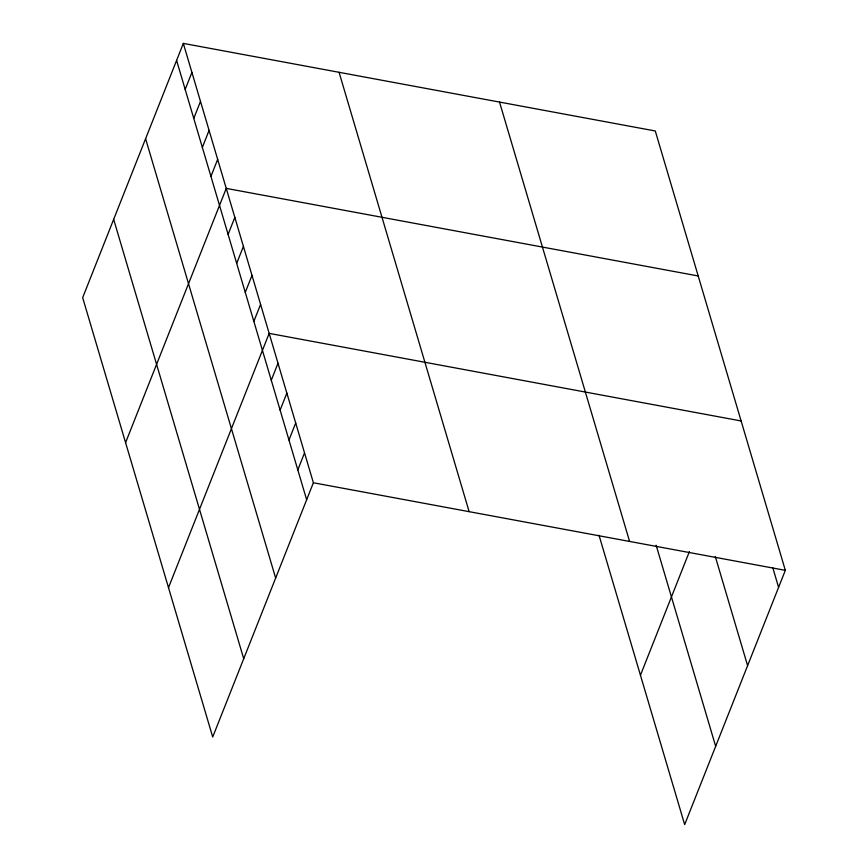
<?xml version="1.0" encoding="UTF-8"?>
<svg xmlns="http://www.w3.org/2000/svg" width="868" height="868" viewBox="0 0 868 868"><rect width="100%" height="100%" fill="white"/><g stroke="black" fill="none" stroke-linecap="round" stroke-linejoin="round"><path stroke-width="1.3" d="M183.332 43.4L82.666 297.659L212.714 737.019L313.381 482.76L183.332 43.4L655.286 130.981L785.334 570.341L684.668 824.6L599.029 535.274M185.177 89.404L191.915 72.402M193.77 118.406L200.497 101.393M202.352 147.408L209.079 130.395M210.935 176.399L217.662 159.387M125.578 442.647L226.255 188.389L698.197 275.97M228.1 234.393L234.837 217.391M236.682 263.395L243.42 246.382M245.264 292.386L252.002 275.384M253.847 321.388L260.584 304.375M168.501 587.636L269.167 333.377L741.12 420.958M271.272 380.26L278.01 363.247M280.114 410.141L286.852 393.128M288.968 440.011L295.695 423.009M297.811 469.892L304.538 452.879M640.454 675.217L689.409 551.549M313.381 482.76L785.334 570.341M772.835 567.867L778.596 587.354M715.308 556.529L747.598 665.647M656.143 545.234L715.666 746.306M499.534 102.088L629.593 541.437M339.073 72.304L469.132 511.664M176.595 60.413L306.654 499.762M145.596 138.706L275.655 578.055M113.665 219.365L243.713 658.725"/></g></svg>
